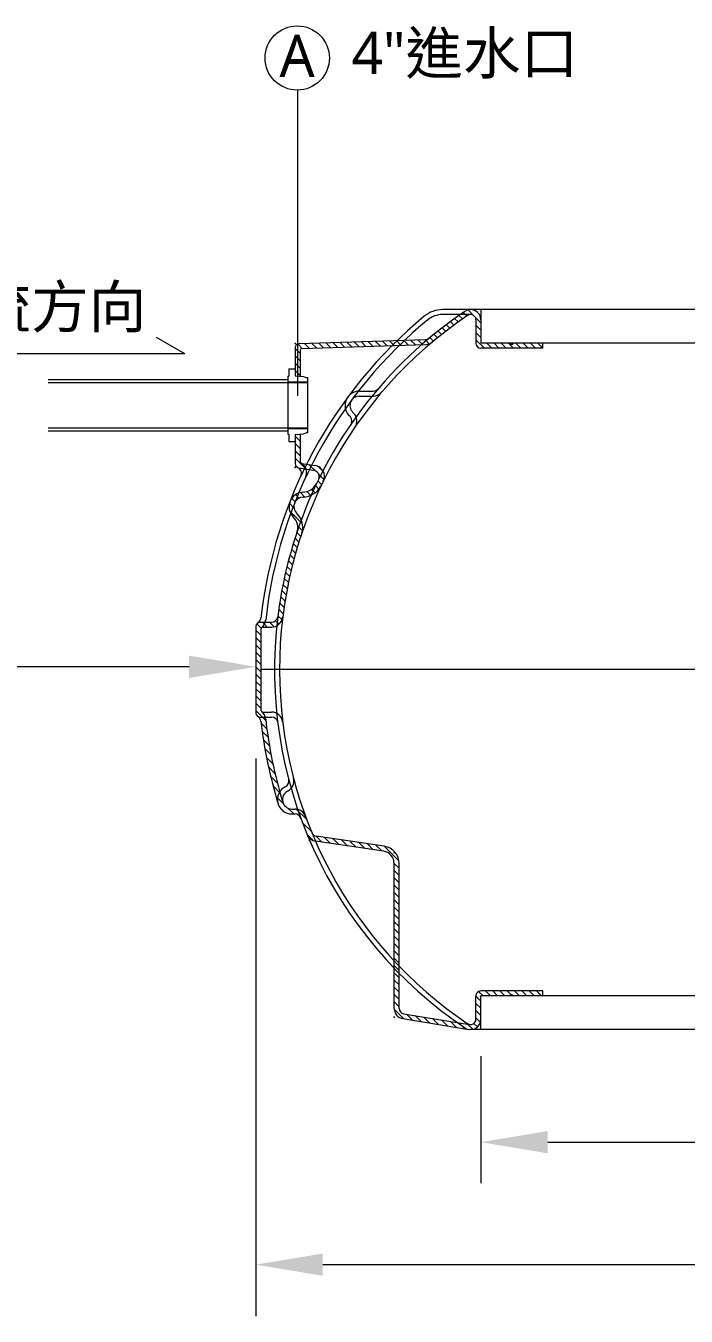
# Model space of a CAD drawing. Header units: millimetres. Extents: x 4664 to 8864, y -38 to 2932.
# Drawn here: x 6064 to 6377, y 1258 to 1870 of the extents above; entities that cross this region are included whole.
import ezdxf

# ---------------------------------------------------------------- set-up
doc = ezdxf.new("R2010")
doc.units = ezdxf.units.MM
doc.styles.add('微軟正黑體-20', font='Microsoft JhengHei.ttf', dxfattribs={"height": 20})

msp = doc.modelspace()

# ---------------------------------------------------------------- linework, layer by layer
at = {"lineweight": 5}
for p, q in [((6192.68, 1694.21), (6192.68, 1839.18)), ((6410.94, 1735.1), (6261.28, 1735.1)), ((6274.49, 1732.75), (6261.28, 1732.75)), ((6270.67, 1730.67), (6268.98, 1732.35)), ((6272.72, 1732.08), (6271.03, 1733.77)), ((6275.97, 1732.28), (6273.3, 1734.95)), ((6279.38, 1728.87), (6276.56, 1731.69)), ((6279.38, 1735.1), (6279.38, 1719.16)), ((6262.69, 1724.81), (6261.02, 1726.48)), ((6264.65, 1726.31), (6262.98, 1727.98)), ((6266.64, 1727.78), (6264.96, 1729.46)), ((6268.64, 1729.24), (6266.96, 1730.92)), ((6277.04, 1730.21), (6277.04, 1719.16)), ((6279.38, 1725.41), (6277.04, 1727.76)), ((6139.08, 1714.19), (6125.65, 1721.95)), ((6193.24, 1719.02), (6253.13, 1720.88)), ((6208.12, 1717.14), (6205.84, 1719.41)), ((6211.47, 1717.24), (6209.19, 1719.52)), ((6214.82, 1717.35), (6212.55, 1719.62)), ((6218.18, 1717.45), (6215.9, 1719.73)), ((6221.53, 1717.55), (6219.26, 1719.83)), ((6224.89, 1717.66), (6222.61, 1719.93)), ((6228.24, 1717.76), (6225.96, 1720.04)), ((6231.59, 1717.87), (6229.32, 1720.14)), ((6234.95, 1717.97), (6232.67, 1720.25)), ((6238.3, 1718.07), (6236.03, 1720.35)), ((6239.55, 1720.28), (6239.38, 1720.46)), ((6241.21, 1718.62), (6239.55, 1720.28)), ((6245.01, 1718.28), (6242.73, 1720.56)), ((6248.37, 1718.39), (6246.09, 1720.66)), ((6251.54, 1718.67), (6249.44, 1720.77)), ((6254.82, 1718.85), (6252.8, 1720.87)), ((6256.93, 1720.19), (6255.27, 1721.86)), ((6258.83, 1721.75), (6257.16, 1723.42)), ((6260.75, 1723.29), (6259.08, 1724.96)), ((6279.38, 1721.95), (6277.04, 1724.3)), ((6281.07, 1716.81), (6277.04, 1720.84)), ((6139.08, 1714.19), (6002.14, 1714.19)), ((6191.35, 1717.07), (6191.35, 1703.67)), ((6193.7, 1714.26), (6191.35, 1716.61)), ((6194.7, 1716.72), (6192.55, 1718.87)), ((6193.7, 1715.74), (6193.7, 1703.51)), ((6194.64, 1716.72), (6253.2, 1718.54)), ((6198.05, 1716.82), (6195.78, 1719.1)), ((6201.41, 1716.93), (6199.13, 1719.21)), ((6204.76, 1717.03), (6202.48, 1719.31)), ((6241.66, 1718.18), (6241.21, 1718.62)), ((6251.72, 1718.49), (6251.54, 1718.67)), ((6410.94, 1719.16), (6279.38, 1719.16)), ((6308.73, 1716.81), (6279.38, 1716.81)), ((6284.53, 1716.81), (6282.18, 1719.16)), ((6287.98, 1716.81), (6285.64, 1719.16)), ((6291.44, 1716.81), (6289.09, 1719.16)), ((6294.9, 1716.81), (6292.55, 1719.16)), ((6298.36, 1716.81), (6296.01, 1719.16)), ((6301.82, 1716.81), (6299.47, 1719.16)), ((6305.28, 1716.81), (6302.93, 1719.16)), ((6308.73, 1716.81), (6306.39, 1719.16)), ((6308.73, 1716.81), (6308.73, 1719.16)), ((6193.7, 1710.8), (6191.35, 1713.15)), ((6193.7, 1707.35), (6191.35, 1709.69)), ((6074.25, 1702.01), (6187.93, 1702.01)), ((6187.93, 1703.48), (6187.93, 1676.09)), ((6187.93, 1703.48), (6188.42, 1703.48)), ((6188.42, 1707), (6188.42, 1703.48)), ((6188.42, 1707), (6191.35, 1707)), ((6193.7, 1703.89), (6191.35, 1706.24)), ((6191.35, 1703.67), (6195.26, 1703.4)), ((6195.26, 1703.4), (6196.96, 1702.78)), ((6197.22, 1702.41), (6197.22, 1677.15)), ((6074.25, 1700.54), (6197.22, 1700.54)), ((6187.93, 1700.84), (6197.22, 1700.84)), ((6221.84, 1696.46), (6228.4, 1696.46)), ((6221.84, 1694.12), (6228.4, 1694.12)), ((6074.25, 1679.02), (6197.22, 1679.02)), ((6074.25, 1677.56), (6187.93, 1677.56)), ((6187.93, 1678.73), (6197.22, 1678.73)), ((6195.26, 1676.17), (6196.96, 1676.79)), ((6187.93, 1676.09), (6188.42, 1676.09)), ((6188.42, 1676.09), (6188.42, 1672.57)), ((6188.42, 1672.57), (6191.35, 1672.57)), ((6191.35, 1675.89), (6195.26, 1676.17)), ((6191.35, 1675.89), (6191.35, 1661.94)), ((6193.7, 1672.76), (6191.35, 1675.11)), ((6193.7, 1669.31), (6191.35, 1671.65)), ((6193.7, 1676.06), (6193.7, 1663.11)), ((6193.7, 1665.85), (6191.35, 1668.19)), ((6196.44, 1659.65), (6191.35, 1664.74)), ((6192.44, 1660.19), (6191.56, 1661.07)), ((6193, 1660.01), (6199.85, 1658.93)), ((6194.52, 1662.15), (6200.73, 1661.25)), ((6196.65, 1659.44), (6196.44, 1659.65)), ((6198.84, 1660.7), (6197.88, 1661.66)), ((6200.92, 1658.62), (6198.84, 1660.7)), ((6204.65, 1658.35), (6202.22, 1660.78)), ((6203.91, 1652.18), (6202.15, 1653.94)), ((6204.98, 1654.57), (6202.37, 1657.17)), ((6193.15, 1645.65), (6191.44, 1647.36)), ((6196, 1646.25), (6193.87, 1648.39)), ((6198.72, 1646.99), (6196.89, 1648.82)), ((6199.94, 1649.23), (6199.22, 1649.95)), ((6200.89, 1648.28), (6199.94, 1649.23)), ((6202.62, 1650.01), (6200.94, 1651.68)), ((6190.38, 1641.5), (6188.61, 1643.27)), ((6191.39, 1643.95), (6189.69, 1645.65)), ((6190.82, 1641.06), (6190.38, 1641.5)), ((6193.92, 1634.5), (6188.73, 1639.7)), ((6194.74, 1633.68), (6193.92, 1634.5)), ((6193.99, 1627.51), (6192.13, 1629.37)), ((6194.78, 1630.18), (6192.55, 1632.41)), ((6192.34, 1622.25), (6190.46, 1624.13)), ((6193.15, 1624.89), (6191.28, 1626.76)), ((6190.1, 1614.11), (6188.18, 1616.04)), ((6190.82, 1616.85), (6188.91, 1618.76)), ((6191.56, 1619.56), (6189.67, 1621.46)), ((6188.77, 1608.52), (6186.81, 1610.48)), ((6189.42, 1611.33), (6187.48, 1613.28)), ((6187.58, 1602.8), (6185.58, 1604.8)), ((6188.16, 1605.68), (6186.18, 1607.66)), ((6186.54, 1596.92), (6184.49, 1598.98)), ((6187.04, 1599.88), (6185.02, 1601.91)), ((6185.65, 1590.89), (6183.55, 1593)), ((6186.08, 1593.93), (6184, 1596.01)), ((6172.77, 1584.95), (6172.77, 1543.87)), ((6175.22, 1584.03), (6173.14, 1586.11)), ((6174.72, 1586.91), (6180.16, 1586.91)), ((6176.78, 1585.93), (6175.8, 1586.91)), ((6178.15, 1584.56), (6176.78, 1585.93)), ((6181.45, 1584.72), (6179.26, 1586.91)), ((6183.71, 1585.92), (6182.04, 1587.59)), ((6185.13, 1587.96), (6183.13, 1589.96)), ((6175.11, 1580.68), (6172.77, 1583.03)), ((6175.11, 1577.23), (6172.77, 1579.57)), ((6175.11, 1583.59), (6175.11, 1545.24)), ((6176.09, 1584.56), (6180.16, 1584.56)), ((6175.11, 1573.77), (6172.77, 1576.11)), ((6175.11, 1570.31), (6172.77, 1572.66)), ((6175.11, 1566.85), (6172.77, 1569.2)), ((6141.07, 1565.74), (5660.57, 1565.74)), ((6175.11, 1563.39), (6172.77, 1565.74)), ((6175.11, 1559.93), (6172.77, 1562.28)), ((7359.87, 1564.41), (6175.11, 1564.41)), ((6175.11, 1556.48), (6172.77, 1558.82)), ((6175.11, 1553.02), (6172.77, 1555.36)), ((6175.11, 1549.56), (6172.77, 1551.91)), ((6175.11, 1546.1), (6172.77, 1548.45)), ((6177.45, 1540.31), (6172.77, 1544.99)), ((6176.09, 1544.26), (6180.16, 1544.26)), ((6174.72, 1541.92), (6180.16, 1541.92)), ((6177.93, 1536.37), (6175.23, 1539.07)), ((6178.5, 1532.34), (6175.73, 1535.11)), ((6179.16, 1528.22), (6176.32, 1531.07)), ((6179.92, 1524), (6177, 1526.92)), ((6172.77, 1522.19), (6172.77, 1257.81)), ((6180.8, 1519.67), (6177.79, 1522.68)), ((6181.79, 1515.21), (6178.68, 1518.32)), ((6182.92, 1510.62), (6179.7, 1513.84)), ((6184.21, 1505.88), (6180.86, 1509.23)), ((6185.72, 1500.92), (6182.17, 1504.46)), ((6186.21, 1496.96), (6183.98, 1499.19)), ((6190.69, 1495.94), (6187.93, 1498.7)), ((6189.81, 1498.29), (6191.28, 1498.29)), ((6189.81, 1495.94), (6191.28, 1495.94)), ((6196.81, 1493.28), (6191.83, 1498.26)), ((6199.04, 1487.59), (6194.87, 1491.76)), ((6199.84, 1483.33), (6197.14, 1486.03)), ((6233.28, 1478.28), (6200.98, 1483.02)), ((6204.06, 1482.57), (6201.28, 1485.35)), ((6233.61, 1480.61), (6201.31, 1485.35)), ((6208.11, 1481.97), (6205.33, 1484.76)), ((6212.17, 1481.38), (6209.39, 1484.16)), ((6216.22, 1480.79), (6213.44, 1483.57)), ((6220.27, 1480.19), (6217.49, 1482.97)), ((6224.33, 1479.6), (6221.55, 1482.38)), ((6228.38, 1479), (6225.6, 1481.78)), ((6232.43, 1478.41), (6229.65, 1481.19)), ((6240.55, 1473.75), (6233.71, 1480.59)), ((6240.65, 1470.19), (6238.3, 1472.54)), ((6238.3, 1403.75), (6238.3, 1472.47)), ((6240.65, 1466.73), (6238.3, 1469.08)), ((6240.65, 1403.75), (6240.65, 1472.47)), ((6240.65, 1463.27), (6238.3, 1465.62)), ((6240.65, 1459.82), (6238.3, 1462.16)), ((6240.65, 1456.36), (6238.3, 1458.7)), ((6240.65, 1452.9), (6238.3, 1455.25)), ((6240.65, 1449.44), (6238.3, 1451.79)), ((6240.65, 1445.98), (6238.3, 1448.33)), ((6240.65, 1442.52), (6238.3, 1444.87)), ((6240.65, 1439.07), (6238.3, 1441.41)), ((6240.65, 1435.61), (6238.3, 1437.95)), ((6240.65, 1432.15), (6238.3, 1434.5)), ((6240.65, 1428.69), (6238.3, 1431.04)), ((6240.65, 1425.23), (6238.3, 1427.58)), ((6240.65, 1421.77), (6238.3, 1424.12)), ((6240.65, 1418.32), (6238.3, 1420.66)), ((6240.65, 1414.86), (6238.3, 1417.21)), ((6240.65, 1411.4), (6238.3, 1413.75)), ((6240.65, 1407.94), (6238.3, 1410.29)), ((6277.04, 1398.62), (6277.04, 1409.67)), ((6279.38, 1407.25), (6277.04, 1409.59)), ((6280.42, 1409.67), (6278.32, 1411.77)), ((6308.73, 1412.02), (6279.38, 1412.02)), ((7047.36, 1409.67), (6279.38, 1409.67)), ((6279.38, 1393.73), (6279.38, 1409.67)), ((6283.88, 1409.67), (6281.53, 1412.02)), ((6287.34, 1409.67), (6284.99, 1412.02)), ((6290.79, 1409.67), (6288.45, 1412.02)), ((6293.75, 1410.17), (6291.9, 1412.02)), ((6297.71, 1409.67), (6295.36, 1412.02)), ((6301.17, 1409.67), (6298.82, 1412.02)), ((6304.63, 1409.67), (6302.28, 1412.02)), ((6308.09, 1409.67), (6305.74, 1412.02)), ((6308.73, 1409.67), (6308.73, 1412.02)), ((6240.65, 1404.48), (6238.3, 1406.83)), ((6242.82, 1398.85), (6238.32, 1403.36)), ((6242.78, 1401.24), (6274.08, 1396.11)), ((6279.38, 1403.79), (6277.04, 1406.14)), ((6279.38, 1400.33), (6277.04, 1402.68)), ((6242.4, 1398.92), (6273.7, 1393.79)), ((6246.96, 1398.18), (6244.11, 1401.02)), ((6251.09, 1397.5), (6248.25, 1400.34)), ((6255.23, 1396.82), (6252.38, 1399.67)), ((6259.36, 1396.14), (6256.52, 1398.99)), ((6263.5, 1395.46), (6260.66, 1398.31)), ((6267.64, 1394.79), (6264.79, 1397.63)), ((6270.38, 1395.51), (6268.93, 1396.95)), ((6271.77, 1394.11), (6270.38, 1395.51)), ((6275.51, 1393.83), (6273.07, 1396.27)), ((6277.79, 1395.01), (6276.13, 1396.67)), ((6279.15, 1397.11), (6277.04, 1399.22)), ((7033.63, 1393.73), (6274.49, 1393.73)), ((6279.38, 1381.05), (6279.38, 1320.81)), ((6311.08, 1340.3), (7221.55, 1340.3)), ((6204.46, 1282.25), (7328.17, 1282.25))]:
    msp.add_line(p, q, dxfattribs=at)
msp.add_circle((6192.35, 1854.41), 15.24, dxfattribs=at)
for centre, radius, start, end in [((6391.24, 1564.41), 217.5, 129.61756, 173.60621), ((6386.6, 1564.41), 202.68, 124.06577, 236.05861), ((6386.6, 1564.41), 205.03, 124.06577, 161.5741), ((6261.28, 1721.41), 13.69, 90, 129.61756), ((6261.28, 1721.41), 11.35, 90, 129.61756), ((6274.49, 1730.21), 4.89, 0, 124.06577), ((6274.49, 1730.21), 2.54, 0, 124.06577), ((6391.24, 1564.41), 215.15, 129.28867, 173.74631), ((6253.03, 1723.82), 2.93, 271.85634, 307.97643), ((6253.03, 1723.82), 5.28, 271.85634, 311.43088), ((6193.31, 1717.07), 1.96, 91.85634, 180), ((6194.68, 1715.74), 0.978, 91.85634, 180), ((6279.38, 1719.16), 2.35, 180, 270), ((6294.06, 1719.16), 0.587, 180, 0), ((6196.83, 1702.41), 0.391, 0, 70), ((6221.84, 1689.62), 6.85, 90, 223.29608), ((6228.4, 1699.4), 2.93, 270, 318.09978), ((6228.4, 1699.4), 5.28, 270, 320.58711), ((6221.84, 1689.62), 4.5, 90, 223.29608), ((6215.04, 1682.24), 3.24, 342.63189, 55.98714), ((6215.09, 1682.27), 5.5, 335.24154, 50.80419), ((6196.83, 1677.15), 0.391, 290, 0), ((6193.31, 1661.94), 1.96, 180, 261.04972), ((6191.4, 1657.44), 2.93, 335.0377, 67.06348), ((6194.68, 1663.11), 0.978, 180, 261.04972), ((6191.52, 1657.71), 5.28, 334.96151, 59.77328), ((6199.5, 1655.75), 3.2, 342.18413, 83.87848), ((6199.91, 1656.04), 5.28, 334.47236, 81.04972), ((6194.78, 1656.12), 7.59, 271.76829, 331.49644), ((6195.28, 1641.69), 6.85, 92.18503, 224.77383), ((6195.28, 1641.69), 4.5, 92.18503, 224.77383), ((6194.78, 1656.11), 9.93, 271.86649, 332.39643), ((6185.62, 1631.82), 6.96, 339.00187, 46.45424), ((6185.62, 1631.82), 9.3, 343.43184, 46.03082), ((6389.6, 1563.55), 208.15, 161.41236, 172.84123), ((6174.72, 1584.95), 1.96, 90, 180), ((6172.2, 1589.15), 2.93, 301.02479, 353.55789), ((6172.12, 1588.43), 5.28, 309.36184, 353.74631), ((6180.16, 1589.85), 2.93, 270, 353.12985), ((6180.16, 1589.85), 5.28, 270, 353.12985), ((6386.6, 1564.41), 205.03, 172.97479, 236.05861), ((6176.09, 1583.59), 0.978, 90, 180), ((6174.72, 1543.87), 1.96, 180, 269.86312), ((6172.2, 1539.68), 2.93, 6.44211, 58.97521), ((6176.09, 1545.24), 0.978, 180, 270), ((6172.12, 1540.4), 5.28, 6.25369, 50.63816), ((6180.16, 1538.98), 5.28, 6.87015, 90), ((6391.24, 1564.41), 217.5, 186.44211, 197.01005), ((6391.24, 1564.41), 215.15, 186.25369, 197.01005), ((6180.16, 1538.98), 2.93, 6.87015, 90), ((6185.36, 1511.61), 3.03, 295.71199, 11.61664), ((6185.36, 1511.61), 5.37, 296.38104, 12.85362), ((6189.81, 1502.79), 6.85, 117.24653, 269.86312), ((6189.81, 1502.79), 4.5, 117.24653, 269.86312), ((6191.28, 1493.01), 5.28, 19.62455, 90), ((6191.28, 1493.01), 2.93, 19.62162, 90.00132), ((6201.68, 1487.86), 2.54, 201.95139, 261.74632), ((6201.68, 1487.86), 4.89, 201.95139, 261.74632), ((6232.43, 1472.47), 5.87, 0, 81.74632), ((6232.43, 1472.47), 8.22, 0, 81.74632), ((6279.38, 1409.67), 2.35, 90, 180), ((6294.06, 1409.67), 0.587, 0, 180), ((6243.19, 1403.75), 4.89, 180, 260.68826), ((6243.19, 1403.75), 2.54, 180, 260.68826), ((6274.49, 1398.62), 4.89, 235.93423, 0), ((6274.49, 1398.62), 2.54, 235.93423, 359.8175)]:
    msp.add_arc(centre, radius, start, end, dxfattribs=at)
for p in [(6254.19, 1720.92), (6191.35, 1718.96), (6197.22, 1702.69), (6197.22, 1676.88), (6191.35, 1660.27), (6205.19, 1660.09), (6198.22, 1483.42), (6238.3, 1477.55), (6238.3, 1399.6)]:
    msp.add_point(p, dxfattribs=at)
for points in [[(6141.07, 1560.46), (6141.07, 1571.02), (6172.77, 1565.74)], [(6311.08, 1345.59), (6311.08, 1335.02), (6279.38, 1340.3)], [(6204.46, 1287.53), (6204.46, 1276.97), (6172.77, 1282.25)]]:
    msp.add_solid(points, dxfattribs=at)

# ---------------------------------------------------------------- texts
at = {"lineweight": 5, "insert": (6271.79, 1855.68), "char_height": 20, "width": 101.8398, "attachment_point": 5, "style": '微軟正黑體-20'}
msp.add_mtext('4"進水口', dxfattribs=at)
at = {"lineweight": 5, "char_height": 20, "attachment_point": 1, "style": '微軟正黑體-20'}
for s, width, insert in [('A', 14.9837, (6183.94, 1865.46, 1.4)), ('水流方向', 103.118, (6011.66, 1746.44, -250.92))]:
    msp.add_mtext_dynamic_manual_height_columns(s, width=width, gutter_width=12.5, heights=[0], dxfattribs=dict(at, insert=insert))

doc.saveas('drawing.dxf')
